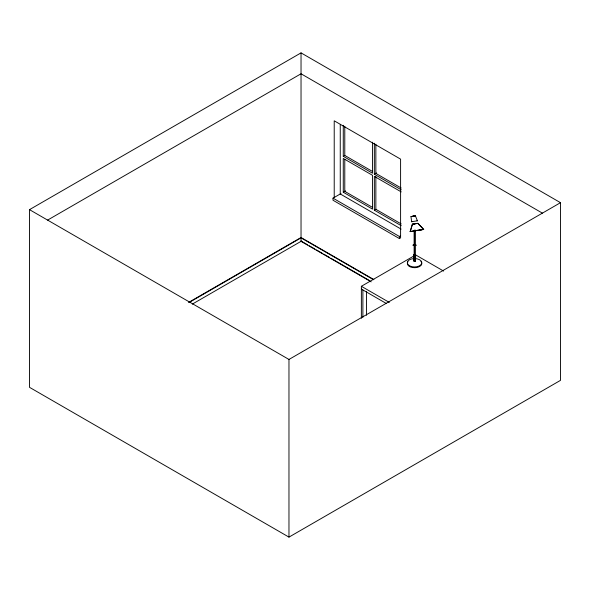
<?xml version="1.0" encoding="UTF-8"?>
<svg xmlns="http://www.w3.org/2000/svg" width="590" height="590" viewBox="0 0 590 590"><rect width="100%" height="100%" fill="white"/><g stroke="black" fill="none" stroke-linecap="round" stroke-linejoin="round"><path stroke-width="0.89" d="M413.951 259.512L413.951 259.445M413.863 258.855L413.531 254.556M413.863 257.137L413.951 256.989M414.976 230.093L414.976 257.255L414.121 257.255M415.146 259.858L415.19 259.548M415.227 258.516L415.227 258.627M415.559 255.846C414.224 256.562 415.559 262.749 415.058 258.044M414.534 260.411C413.155 260.655 415.478 261.451 414.881 260.507M415.036 260.433L414.689 260.706M415.397 260.765C415.662 261.953 413.052 261.51 413.937 260.61M422.293 229.665L410.168 231.597L412.358 224.244L418.045 223.315L417.41 223.455M410.249 231.634L412.44 224.281L415.581 223.691M410.168 231.597L411.65 231.354M417.742 230.469L423.709 229.385L417.816 223.344M414.202 258.811L414.423 259.394M414.202 260.212L414.534 260.138M29.5 209.649L301.033 52.879L560.5 202.68L560.5 380.351L288.967 537.121L29.5 387.32L29.5 209.649L288.967 359.45L560.5 202.68M47.606 220.1L301.033 73.78L542.394 213.13M343.269 125.294L343.269 156.328L344.781 155.458L372.467 171.439M334.22 197.458L334.22 120.81L400.595 159.13L400.595 237.866L399.393 238.567L333.018 200.246L333.018 198.152L341.013 193.535M343.269 192.229L372.541 209.126L372.541 175.333L343.269 158.437L343.269 192.229L345.534 190.924M374.348 143.23L374.348 174.264L376.612 172.959M188.66 302.397L301.033 237.519L373.883 279.579M189.102 302.493L301.335 237.696M192.281 304.138L301.335 241.177M401.244 191.905L374.348 176.381L374.348 210.173L375.86 209.303L401.171 223.912M333.018 198.152L399.393 236.472L400.595 235.779M361.375 318.298L361.375 286.29L415.685 254.939L443.606 271.061M414.844 223.809L412.314 224.252L412.698 224.2M412.034 221.685L411.65 221.737L410.965 216.604L414.446 216.021L412.624 216.309M415.434 215.874L413.87 216.139L415.434 215.874L417.381 220.8L411.65 221.737M414.409 260.146C412.292 260.758 415.825 261.975 415.131 260.64M413 216.183L413.583 216.088M410.271 231.612L410.751 231.516M413.45 216.11L413.258 216.051M414.932 215.955L414.8 215.984M413.243 216.213L413.096 216.08M411.584 231.324L412.912 231.14M412.852 231.103L423.709 229.385M411.636 216.493L410.965 216.604M414.409 230.845L417.912 230.27M413.391 216.206L411.621 216.508M415.589 223.735L416.931 223.477M419.608 230.048L420.294 229.938M420.368 229.923L421.127 229.805M416.901 223.529L417.454 223.396M416.997 220.852L417.381 220.8M414.534 258.737L414.143 259.157M414.718 260.78L414.165 260.677M415.146 258.486L415.648 258.073L415.559 254.556M413.951 258.929L413.863 258.509M401.171 188.011L375.86 173.394L375.86 144.189M343.269 156.328L372.541 173.224L372.541 142.19M374.348 174.264L401.244 189.796M372.467 207.341L344.781 191.359L344.781 159.396M374.348 210.173L401.244 225.697M401.097 229.097L340.253 193.97L340.253 124.63M373.581 279.756L301.033 237.866L301.033 241.354L371.191 281.858M301.033 241L307.715 244.857M309.308 245.779L314.89 249.002M316.483 249.924L322.066 253.147M323.659 254.061L329.242 257.284M330.835 258.206L369.097 280.302M361.375 286.29L389.304 302.412M361.375 289.078L386.111 303.356M413.45 255.898C415.013 256.23 413.62 262.734 413.951 258.413M417.941 223.381L423.65 229.444M415.397 261.001L415.087 260.374M416.002 244.902L416.002 245.58M415.744 244.902L415.744 245.58M415.574 244.902L415.574 245.58M415.227 256.82L415.227 257.034M414.976 230.004L414.976 259.983L414.121 259.983L414.121 230.646M413.524 244.902L413.524 245.58M413.354 244.909L413.354 245.573M413.096 244.909L413.096 245.573M399.393 236.472L399.393 238.567M375.86 176.417L375.86 209.303M366.501 291.512L366.501 315.252M362.887 289.948L362.887 317.339M344.781 126.245L344.781 155.458M301.033 52.879L301.033 237.519M288.967 359.45L288.967 537.121M421.584 262.491A7.257 4.189 0 0 1 415.013 267.705A7.257 4.189 0 0 1 407.366 263.007M407.661 262.233A7.257 4.189 0 0 1 407.992 261.746M420.913 261.51A7.257 4.189 0 0 1 421.12 261.746M415.013 258.582A7.257 4.189 0 0 1 420.766 264.932A7.257 4.189 0 0 1 408.354 264.932A7.257 4.189 0 0 1 414.106 258.582"/></g></svg>
